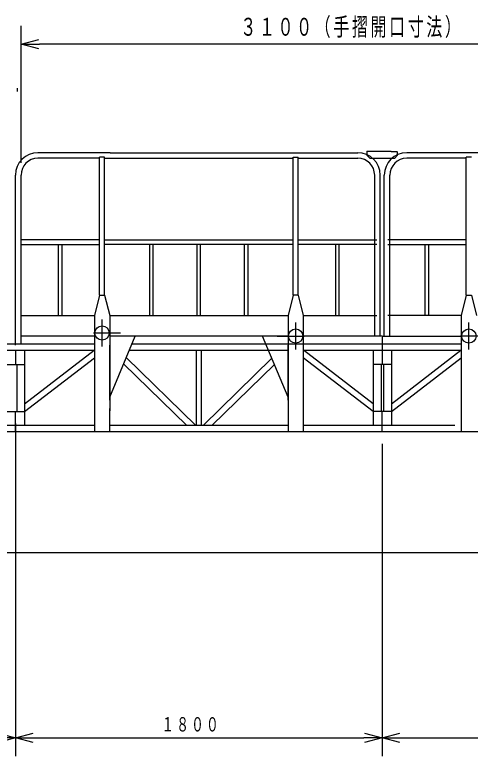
# Model space of a CAD drawing. Units: millimetres on the paper. Extents: x -277 to 279, y -194 to 192.
# Drawn here: x -112.2 to -37.7, y -126.7 to -5.4 of the extents above; entities that cross this region are included whole.
import ezdxf

# ---------------------------------------------------------------- set-up
doc = ezdxf.new("R2010")
doc.units = ezdxf.units.MM
doc.layers.add('0-0_L-1-1', color=4, linetype='Continuous')
doc.layers.add('1-2_NTEXT', color=7, linetype='Continuous')
doc.styles.add('ＭＳ ゴシック', font='')
doc.styles.get('ＭＳ ゴシック').set_extended_font_data('MS Gothic')

msp = doc.modelspace()

# ---------------------------------------------------------------- linework, layer by layer
at = {"layer": '0-0_L-1-1'}
for p, q in [((-111.15, -29.59), (-111.15, -7.17)), ((-111.15, -10.17), (-108.15, -10.17)), ((-111.72, -17.93), (-111.72, -17.37)), ((-54.56, -27.68), (-54.56, -28.35)), ((-54.56, -27.68), (-50.62, -27.68)), ((-50.62, -27.76), (-50.62, -27.68)), ((-96.56, -27.93), (-108.39, -27.93)), ((-98.31, -28.83), (-108.39, -28.83)), ((-98.31, -51.26), (-98.31, -28.67)), ((-97.47, -28.67), (-98.31, -28.67)), ((-97.47, -51.26), (-97.47, -28.67)), ((-97.47, -28.83), (-66.64, -28.83)), ((-96.56, -27.93), (-56.06, -27.93)), ((-66.64, -51.26), (-66.64, -28.67)), ((-66.64, -28.67), (-65.81, -28.67)), ((-65.81, -51.26), (-65.81, -28.67)), ((-65.81, -28.83), (-56.06, -28.83)), ((-54.06, -28.85), (-54.56, -28.35)), ((-50.06, -28.85), (-54.06, -28.85)), ((-50.06, -28.85), (-49.56, -28.35)), ((-7.56, -27.93), (-48.06, -27.93)), ((-38.31, -28.83), (-48.06, -28.83)), ((-38.31, -51.26), (-38.31, -28.67)), ((-37.47, -28.67), (-38.31, -28.67)), ((-112.06, -59.26), (-112.06, -31.59)), ((-111.15, -59.26), (-111.15, -31.59)), ((-53.3, -57.93), (-53.3, -31.59)), ((-52.39, -57.93), (-52.39, -31.59)), ((-51.72, -57.93), (-51.72, -31.59)), ((-50.82, -57.93), (-50.82, -31.59)), ((-98.31, -42.2), (-111.15, -42.2)), ((-97.47, -42.2), (-66.64, -42.2)), ((-65.81, -42.2), (-52.96, -42.2)), ((-38.31, -42.2), (-51.15, -42.2)), ((-111.15, -42.93), (-98.31, -42.93)), ((-105.02, -54.59), (-105.02, -42.93)), ((-104.44, -54.59), (-104.44, -42.93)), ((-66.64, -42.93), (-97.47, -42.93)), ((-90.1, -54.59), (-90.1, -42.93)), ((-89.52, -54.59), (-89.52, -42.93)), ((-82.35, -54.59), (-82.35, -42.93)), ((-81.77, -54.59), (-81.77, -42.93)), ((-74.6, -54.59), (-74.6, -42.93)), ((-74.02, -54.59), (-74.02, -42.93)), ((-52.96, -42.93), (-65.81, -42.93)), ((-59.67, -54.59), (-59.67, -42.93)), ((-59.1, -54.59), (-59.1, -42.93)), ((-51.15, -42.93), (-38.31, -42.93)), ((-45.02, -54.59), (-45.02, -42.93)), ((-44.44, -54.59), (-44.44, -42.93)), ((-98.31, -51.26), (-99.14, -54.59)), ((-65.81, -51.26), (-64.97, -54.59)), ((-38.31, -51.26), (-39.14, -54.59)), ((-111.15, -54.59), (-99.14, -54.59)), ((-99.14, -54.59), (-99.14, -73.59)), ((-96.64, -54.59), (-96.64, -70.16)), ((-96.64, -54.59), (-67.47, -54.59)), ((-67.47, -54.59), (-67.47, -70.16)), ((-64.97, -54.59), (-52.96, -54.59)), ((-64.97, -54.59), (-64.97, -73.59)), ((-39.14, -54.59), (-51.15, -54.59)), ((-39.14, -54.59), (-39.14, -73.59)), ((-97.89, -59.63), (-97.89, -55.22)), ((-66.22, -60.13), (-66.22, -55.72)), ((-37.89, -60.13), (-37.89, -55.72)), ((-112.06, -59.43), (-112.06, -58.09)), ((-99.14, -57.93), (-111.15, -57.93)), ((-94.85, -57.43), (-99.27, -57.43)), ((-67.47, -57.93), (-96.64, -57.93)), ((-96.64, -67.93), (-92.47, -57.93)), ((-67.47, -67.93), (-71.64, -57.93)), ((-69.27, -57.93), (-64.85, -57.93)), ((-52.06, -57.93), (-64.97, -57.93)), ((-52.06, -57.93), (-39.14, -57.93)), ((-52.06, -58.09), (-52.06, -59.43)), ((-34.85, -57.93), (-39.27, -57.93)), ((-99.14, -59.26), (-156.06, -59.26)), ((-96.64, -68.43), (-96.64, -59.43)), ((-52.06, -59.26), (-93.03, -59.26)), ((-67.47, -68.43), (-67.47, -59.43)), ((-39.14, -59.26), (-52.06, -59.26)), ((-52.06, -59.43), (-52.06, -62.59)), ((-112.06, -60.26), (-112.06, -62.59)), ((-110.56, -60.26), (-110.56, -72.59)), ((-110.56, -69), (-99.2, -60.26)), ((-93.45, -60.26), (-67.47, -60.26)), ((-82.47, -72.59), (-82.47, -60.26)), ((-81.64, -72.59), (-81.64, -60.26)), ((-64.97, -60.26), (-52.06, -60.26)), ((-53.56, -69), (-64.92, -60.26)), ((-53.56, -60.26), (-53.56, -72.59)), ((-52.06, -60.26), (-39.14, -60.26)), ((-50.56, -60.26), (-50.56, -72.59)), ((-50.56, -69), (-39.2, -60.26)), ((-110.56, -70.26), (-99.14, -61.48)), ((-82.57, -72.59), (-93.95, -61.46)), ((-81.38, -72.59), (-70.12, -61.57)), ((-53.56, -70.26), (-64.97, -61.48)), ((-50.56, -70.26), (-39.14, -61.48)), ((-113.56, -62.59), (-110.56, -62.59)), ((-111.86, -62.59), (-111.86, -70.26)), ((-84, -72.59), (-94.36, -62.45)), ((-79.95, -72.59), (-69.71, -62.57)), ((-50.56, -62.59), (-53.56, -62.59)), ((-52.26, -62.59), (-52.26, -70.26)), ((-51.86, -62.59), (-51.86, -70.26)), ((-113.56, -70.26), (-110.56, -70.26)), ((-112.06, -73.59), (-112.06, -70.26)), ((-96.64, -73.59), (-96.64, -69.76)), ((-67.47, -69.76), (-67.47, -73.59)), ((-50.56, -70.26), (-53.56, -70.26)), ((-52.06, -73.59), (-52.06, -70.26)), ((-112.06, -72.59), (-154.72, -72.59)), ((-112.06, -72.26), (-112.06, -126.68)), ((-112.06, -72.26), (-112.06, -126.68)), ((-99.14, -72.59), (-112.06, -72.59)), ((-67.47, -72.59), (-96.64, -72.59)), ((-52.06, -72.59), (-64.97, -72.59)), ((-40.19, -72.59), (-52.06, -72.59)), ((-112.06, -73.59), (-154.72, -73.59)), ((-52.06, -73.59), (-112.06, -73.59)), ((7.94, -73.59), (-52.06, -73.59)), ((-52.06, -75.59), (-52.06, -126.68)), ((-52.06, -75.59), (-52.06, -126.68)), ((137.28, -93.43), (-239.77, -93.43)), ((-112.06, -123.68), (-115.06, -123.68)), ((-52.06, -123.68), (-55.06, -123.68))]:
    msp.add_line(p, q, dxfattribs=at)
for points in [[(-108.25, -10.95), (-111.15, -10.17), (-108.25, -9.4)], [(7.94, -10.17), (4.94, -10.17), (-108.15, -10.17)], [(-49.56, -28.35), (-49.56, -27.83), (-49.62, -27.76), (-50.62, -27.76)], [(-98.31, -51.26), (-97.47, -51.26), (-96.64, -54.59)], [(-65.81, -51.26), (-66.64, -51.26), (-67.47, -54.59)], [(-38.31, -51.26), (-37.47, -51.26), (-36.64, -54.59)], [(-126.56, -60.26), (-112.06, -60.26), (-99.14, -60.26)], [(-114.95, -122.91), (-112.06, -123.68), (-114.95, -124.46)], [(-109.16, -124.46), (-112.06, -123.68), (-109.16, -122.91)], [(-112.06, -123.68), (-109.06, -123.68), (-55.06, -123.68)], [(-54.95, -122.91), (-52.06, -123.68), (-54.95, -124.46)], [(-49.16, -124.46), (-52.06, -123.68), (-49.16, -122.91)], [(-52.06, -123.68), (-49.06, -123.68), (4.94, -123.68)]]:
    msp.add_lwpolyline(points, dxfattribs=at)
for centre in [(-97.89, -57.43), (-66.22, -57.93), (-37.89, -57.93)]:
    msp.add_circle(centre, 1.17, dxfattribs=at)
for centre, radius, start, end in [((-108.39, -31.59), 3.67, 90, 180), ((-108.39, -31.59), 2.76, 90, 180), ((-56.06, -31.59), 3.67, 0, 90), ((-56.06, -31.59), 2.76, 0, 90), ((-48.06, -31.59), 3.67, 90, 180), ((-48.06, -31.59), 2.76, 90, 180)]:
    msp.add_arc(centre, radius, start, end, dxfattribs=at)

# ---------------------------------------------------------------- texts
at = {"layer": '1-2_NTEXT', "attachment_point": 7, "style": 'ＭＳ ゴシック'}
for s, insert, char_height in [('\\T1.17;\\W0.65;３１００（手摺開口寸法）', (-75.27, -9.17), 2.933), ('\\T1.17;\\W0.65;１８００', (-88.19, -122.68), 2.346)]:
    msp.add_mtext(s, dxfattribs=dict(at, insert=insert, char_height=char_height))

doc.saveas('drawing.dxf')
